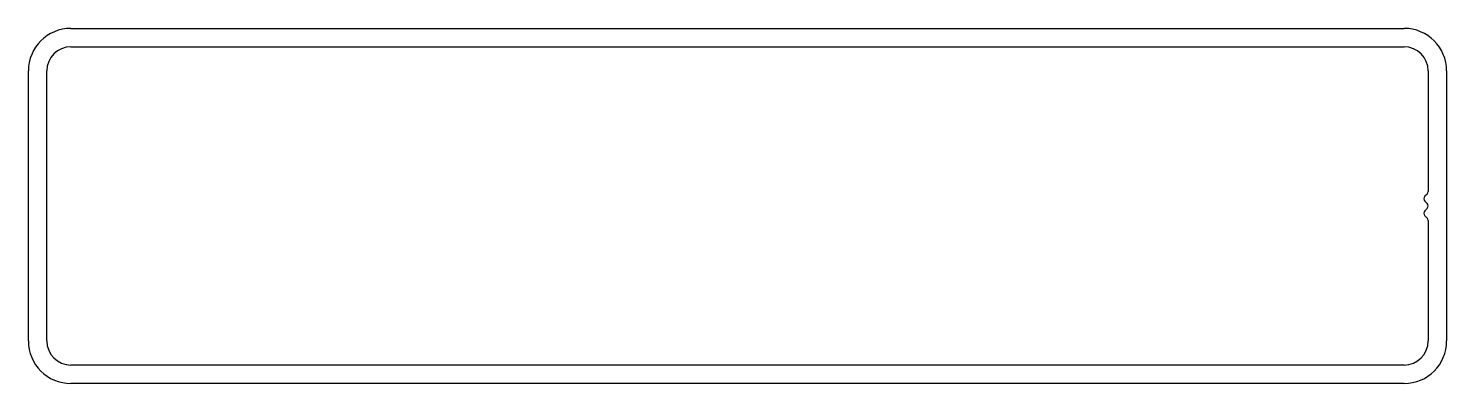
# Model space of a CAD drawing. Extents: x 567 to 667, y 2419 to 2444.
import ezdxf

# ---------------------------------------------------------------- set-up
doc = ezdxf.new("R2010")
doc.units = 0
doc.layers.get('0').update_dxf_attribs({"linetype": 'CONTINUOUS'})

msp = doc.modelspace()

# ---------------------------------------------------------------- linework, layer by layer
for p, q in [((569.94, 2443.9), (663.94, 2443.9)), ((569.94, 2442.6), (663.94, 2442.6)), ((566.94, 2421.9), (566.94, 2440.9)), ((568.24, 2421.9), (568.24, 2440.9)), ((665.64, 2440.9), (665.64, 2432.41)), ((666.94, 2440.9), (666.94, 2421.9)), ((665.57, 2432.24), (665.41, 2432.08)), ((665.41, 2431.73), (665.57, 2431.57)), ((665.57, 2431.22), (665.41, 2431.06)), ((665.41, 2430.71), (665.57, 2430.55)), ((665.64, 2430.38), (665.64, 2421.9)), ((663.94, 2420.2), (569.94, 2420.2)), ((663.94, 2418.9), (569.94, 2418.9))]:
    msp.add_line(p, q)
for centre, radius, start, end in [((569.94, 2440.9), 3, 90, 180), ((663.94, 2440.9), 3, 0, 90), ((569.94, 2440.9), 1.7, 90, 180), ((663.94, 2440.9), 1.7, 0, 90), ((665.59, 2431.91), 0.25, 135, 225), ((665.39, 2432.41), 0.25, 315, 0), ((665.59, 2430.89), 0.25, 135, 225), ((665.39, 2431.4), 0.25, 315, 45), ((665.39, 2430.38), 0.25, 0, 45), ((569.94, 2421.9), 3, 180, 270), ((569.94, 2421.9), 1.7, 180, 270), ((663.94, 2421.9), 1.7, 270, 0), ((663.94, 2421.9), 3, 270, 0)]:
    msp.add_arc(centre, radius, start, end)

doc.saveas('drawing.dxf')
